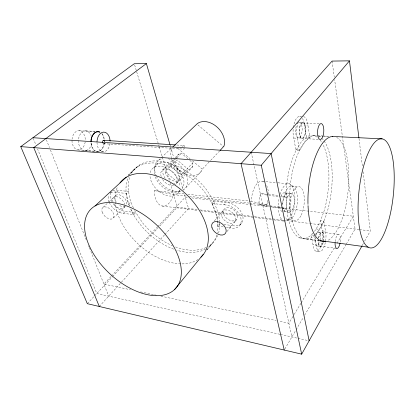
<?xml version="1.0" encoding="UTF-8"?>
<svg xmlns="http://www.w3.org/2000/svg" width="415" height="415" viewBox="0 0 415 415"><rect width="100%" height="100%" fill="white"/><g stroke="black" fill="none" stroke-linecap="round" stroke-linejoin="round"><path stroke-width="0.31" stroke-dasharray="2.08 1.56" d="M104.305 141.499L104.352 140.566M184.011 193.857L154.52 190.61L154.453 191.626A16.88 9.867 -84 0 0 162.068 205.975A16.88 9.867 -84 0 0 173.179 195.548L173.387 194.604L186.843 196.108M268.163 202.224L267.576 205.15L251.334 201.275L251.625 197.483A18.436 8.518 -83.8 0 1 264.713 182.662M176.795 158.831L176.961 156.917A9.457 6.531 45.2 0 1 180.478 153.353L181.438 153.265L188.094 158.909M176.385 183.482L192.062 167.432L192.809 165.834L192.845 162.939L188.566 159.313M104.248 143.128C103.729 146.76 101.53 151.475 97.312 151.408L78.305 149.934M322.502 239.668A12.31 4.715 -82.6 0 0 322.289 230.953L320.541 220.707L323.819 221.102L318.907 230.372L314.529 235.3L311.193 234.854L312.993 244.663A12.31 4.715 -82.6 0 0 317.257 251.101A12.31 4.715 -82.6 0 0 322.31 240.923M312.796 233.069L310.373 235.767A51.844 20.869 -84.3 0 1 288.57 219.66A51.844 20.869 -84.3 0 1 291.755 160.553L295.962 150.282L299.526 150.5L305.175 141.474L309.958 137.458L308.013 125.895A13.742 5.675 -86.4 0 0 302.81 116.568L299.225 116.449M317.013 137.08A51.844 20.869 -84.3 0 0 307.328 136.561L301.638 141.287L295.962 150.282L293.716 137.899A13.7 5.722 -86.4 0 1 293.265 128.095M192.809 165.834C192.233 167.831 190.35 169.382 188.244 169.362L176.562 181.272L175.597 181.329A9.68 6.51 45 0 1 165.258 172.604L165.035 171.483L176.977 159.801L188.244 169.362M185.764 187.704L201.099 171.587L202.297 169.149L210.306 160.75M283.263 207.848L285.774 208.454L285.333 209.342A9.405 4.067 -83.7 0 1 283.243 211.339M267.82 194.313L260.89 193.603L260.428 194.474A9.244 4.233 -83.8 0 0 259.162 203.708L259.354 204.673L265.896 206.208L266.347 205.342A9.244 4.233 -83.8 0 0 267.67 199.164M362.445 245.094L363.39 243.398M364.655 241.131L370.33 230.937L363.089 171.888M284.866 348.958L295.822 330.257M296.149 329.697L303.349 317.397M304.662 315.161L345.923 244.71M346.25 244.15L355.095 229.054L334.615 79.67M292.871 316.578L288.866 323.233L278.73 321.091M294.209 314.363L300.891 303.272M301.223 302.717L334.625 247.262M336.964 243.382L353.331 216.205L281.847 208.117M239.886 225.215L241.727 222.891M226.403 227.311L229.485 227.716L231.342 225.418A14.146 9.664 39.5 0 0 242.796 216.116A14.146 9.664 39.5 0 0 226.268 202.567L213.735 201.171L206.784 190.054A53.742 34.829 43.1 0 0 130.948 174.357M227.021 231.446L234.963 221.6M235.098 221.408L236.955 219.104M206.784 250.048L212.48 243.06M207.002 249.934L211.365 244.585M223.322 226.901L217.782 226.175L219.665 223.903L219.556 222.782M214.384 220.853L223.913 209.606M219.504 222.222L218.726 214.239L213.735 201.171L211.785 203.397L224.193 204.844L226.118 202.587M217.782 226.175L216.822 216.506L212.356 204.31L214.296 202.069M314.394 231.285L315.597 229.946L320.25 221.511L324.074 211.048A51.844 20.869 -84.3 0 0 322.74 144.062M99.31 306.498L164.548 234.843M164.983 234.361L188.54 208.491L184.343 194.075M87.321 303.671L94.215 296.284M94.646 295.822L112.216 276.987M112.657 276.514L158.027 227.892M159.791 226.004L177.407 207.116L197.54 209.601M110.981 276.556L103.911 284.114L130.512 289.743M111.428 276.084L157.399 226.948M157.84 226.476L185.251 197.182L187.824 197.478M210.753 160.283L219.654 150.951M178.144 192.861L180.385 190.521M176.365 158.208L169.45 164.947L181.127 174.855L192.845 162.939M109.275 202.551A12.849 7.792 45.5 0 0 123.322 213.315L133.62 214.685L135.669 212.636L125.387 211.287A12.803 7.807 45.5 0 1 112.922 203.293M123.442 213.3L125.506 211.271M128.78 204.024L130.865 201.996M176.826 157.757L181.438 153.265M162.732 169.74L173.418 159.365M175.172 157.659L178.86 154.079M113.482 217.901L125.237 206.546M110.623 192.778A12.849 7.792 45.5 0 1 116.511 192.378L126.393 193.473L128.515 191.455L118.649 190.386A12.803 7.807 45.5 0 0 112.335 191.092M153.669 167.598L157.907 163.567M158.618 160.211L160.953 158.001M161.425 157.56L171.711 147.833M103.055 207.329L107.143 203.506M108.958 201.809L115.417 195.735M116.511 192.378L118.649 190.386M128.183 175.426L139.549 164.952M110.229 192.996L111.511 191.813M128.074 175.265L136.457 167.546M224.193 204.844L224.349 204.823A14.203 9.659 39.5 0 1 240.944 218.43A14.203 9.659 39.5 0 1 229.485 227.716M169.45 164.947C174.99 164.75 180.084 169.553 181.127 174.855M284.695 192.819L283.621 192.851L282.532 193.52L281.048 195.667L287.294 197.4C287.019 195.657 286.443 193.603 284.695 192.819L291.527 193.499A9.462 4.005 -83.7 0 1 292.933 208.475A9.462 4.005 -83.7 0 1 286.179 206.571A9.462 4.005 -83.7 0 1 291.527 193.499M302.582 122.492L299.007 122.352A7.828 3.268 -86.4 0 1 302.037 131.498A7.828 3.268 -86.4 0 1 297.14 137.23A7.828 3.268 -86.4 0 1 296.632 125.133M302.587 122.918L320.157 123.603M302.353 118.337A13.7 5.722 -86.4 0 1 304.486 125.75L308.013 125.895M312.941 135.472L316.821 135.663M317.465 135.695L321.993 135.913M322.637 135.944L329.1 136.265M318.834 136.115L323.368 136.338M324.011 136.369L328.545 136.592M309.958 137.458L306.462 137.282L304.486 125.75M298.826 137.915L302.385 138.096M293.763 138.039L297.358 138.226L299.526 150.5M301.674 138.475L319.187 139.388M79.151 130.725L95.045 131.591M85.599 130.865L94.957 131.389M296.3 149.457L299.869 149.665M176.691 145.011L183.798 145.468A1.821 1.022 -86.6 0 1 184.727 146.832M103.563 143.668L183.632 149.104M103.153 151.828L96.519 151.418L94.853 150.712L93.375 149.379L92.192 147.501L91.02 142.661M85.028 150.655L95.595 151.465M262.674 181.402L265.221 181.635M265.859 181.697L277.308 182.745M277.946 182.802L289.395 183.85M291.314 185.925L298.25 186.568M268.448 194.381L279.788 195.538M268.687 195.475L280.234 196.669M280.877 196.736L287.294 197.4M187.86 194.282L248.772 200.99M249.41 201.062L251.334 201.275M189.406 196.394L248.995 203.07M249.638 203.143L267.576 205.15M259.354 204.673L279.492 206.935L282.636 207.697M265.896 206.208L269.102 206.571M269.745 206.644L281.287 207.946M281.925 208.019L285.774 208.454M191.689 197.913L249.648 204.471M250.292 204.543L268.967 206.66M271.545 206.95L281.204 208.045M283.87 211.629L288.996 212.221M287.31 219.54L294.225 220.386M200.113 209.923L272.136 218.814M272.78 218.892L309.434 223.42M310.078 223.498L358.902 229.526M359.54 229.604L370.33 230.937M162.224 206.006L198.194 210.472M200.761 210.794L273.35 219.81M273.993 219.888L283.627 221.086M316.147 228.95L319.451 229.371M322.253 230.844L325.542 231.373A12.346 4.674 -82.6 0 1 322.647 249.591A12.346 4.674 -82.6 0 1 316.297 245.13L312.993 244.663M318.559 238.08A7.055 2.672 -82.6 0 1 322.273 232.218L338.956 234.387M223.965 224.463L231.342 225.418M318.554 232.058L321.833 232.483M299.474 237.795L318.092 240.337M306.42 239.118L319.223 240.876M319.944 246.079L336.617 248.44M317.257 246.012L320.53 246.474M316.303 251.251L319.576 251.729M154.52 190.61L173.387 194.604M140.649 291.885L153.949 294.702M154.582 294.832L156.481 295.236M160.916 296.175L276.198 320.556M279.892 334.293L96.799 293.514L37.62 149.099M280.519 334.433L297.431 338.199M298.043 338.339L307.889 340.528M260.89 193.603L266.809 195.185M197.856 124.905L223.659 146.749M177.75 148.337L190.023 158.743M192.477 160.823L202.297 169.149M165.035 171.483L176.562 181.272M133.62 214.685L130.798 208.657M211.785 203.397L212.356 204.31M102.106 133.921L103.242 135.804L104.181 139.44M129.537 205.762L128.209 202.712L126.393 193.473M133.371 207.775L130.3 200.684L128.183 189.743A53.742 34.829 43.1 0 1 129.947 176.655M134.621 210.664L142.298 222.487A53.742 34.829 43.1 0 0 172.479 245.737M33.2 138.309L35.898 144.902M46.361 139.777L49.478 147.595M50.438 150.002L86.164 239.611M88.561 245.623L89.282 247.428M89.521 248.03L108.714 296.165M297.358 138.226L297.311 138.086A13.742 5.675 -86.4 0 1 297.612 124.199M134.631 64.984L136.499 71.193M136.685 71.811L159.101 146.293M159.287 146.91L169.377 180.426M170.124 182.911L177.407 207.116M170.067 144.985L170.425 146.23M170.607 146.848L173.678 157.415M173.859 158.037L183.259 190.35M251.174 152.243L291.89 336.964M279.492 206.935L280.333 209.736L281.178 210.882A9.405 4.067 -83.7 0 0 282.169 211.432M314.752 236.524L316.297 245.13M323.819 221.102L325.505 231.264M332.067 61.078L334.262 77.107M358.991 138.511L362.534 167.395M219.665 223.903L219.836 225.641A53.742 34.829 43.1 0 1 218.093 234.351M101.742 133.391A10.027 6.733 -87.8 0 1 104.414 141.743M104.321 143.03A10.027 6.733 -87.8 0 1 96.939 151.574A10.027 6.733 -87.8 0 1 90.952 141.458M109.959 143.616A9.867 6.552 -87.7 0 1 102.993 151.817A9.867 6.552 -87.7 0 1 96.986 142.661M104.611 141.167A1.681 1.115 -87.7 0 1 104.71 141.577M104.367 143.191A1.681 1.115 -87.7 0 1 102.79 143.159M72.013 139.331A9.612 6.687 -88.1 0 1 79.291 130.735A9.612 6.687 -88.1 0 1 85.324 140.711M85.21 141.946A9.612 6.687 -88.1 0 1 77.792 149.882A9.612 6.687 -88.1 0 1 71.971 139.964M182.745 146.801A1.821 1.022 -86.6 0 1 183.798 145.468M184.561 148.202A1.821 1.022 -86.6 0 1 182.787 148.186M181.132 190.957A19.438 13.015 45 0 1 156.595 176.64M156.346 176.105A19.438 13.015 45 0 1 162.919 158.556M168.2 158.779A19.438 13.015 45 0 1 185.681 173.148A19.438 13.015 45 0 1 183.259 189.992M201.099 171.587A18.846 13.078 45.3 0 1 185.676 173.958A18.846 13.078 45.3 0 1 171.732 159.106M171.54 158.514A18.846 13.078 45.3 0 1 172.173 147.807M165.18 178.279A9.716 6.505 45 0 1 166.197 167.084A9.716 6.505 45 0 1 178.414 174.466A9.716 6.505 45 0 1 173.595 183.368M173.517 185.308A9.758 6.5 45 0 1 162.115 178.766M161.16 176.624A9.758 6.5 45 0 1 165.03 168.915A9.758 6.5 45 0 1 175.509 174.923A9.758 6.5 45 0 1 175.156 184.649M217.652 235.461A53.742 34.829 43.1 0 1 208.133 246.38M205.939 247.537A53.742 34.829 43.1 0 1 174.829 246.686M179.55 190.039A17.7 11.682 44.9 0 1 163.671 194.345A17.7 11.682 44.9 0 1 149.971 176.105M150.23 172.645A17.7 11.682 44.9 0 1 166.202 167.873A17.7 11.682 44.9 0 1 179.949 186.594M111.931 201.669A12.803 7.807 45.5 0 1 111.941 191.414M109.036 202.001A12.849 7.792 45.5 0 1 108.621 195.076M125.143 206.447A7.314 4.461 45.5 0 1 118.405 204.595M116.293 202.276A7.314 4.461 45.5 0 1 119.271 194.78A7.314 4.461 45.5 0 1 126.632 204.678M124.625 206.395A7.34 4.451 45.5 0 1 120.044 208.621A7.34 4.451 45.5 0 1 113.772 203.615M113.02 202.032A7.34 4.451 45.5 0 1 117.02 196.746A7.34 4.451 45.5 0 1 124.614 204.507M179.882 190.656A17.565 11.703 45 0 1 154.899 175.835M154.551 174.559A17.565 11.703 45 0 1 171.089 164.122A17.565 11.703 45 0 1 182.175 188.649M266.663 185.541A18.436 8.518 -83.8 0 1 268.604 194.339M280.047 194.365A18.867 8.077 -83.7 0 1 290.682 184.545A18.867 8.077 -83.7 0 1 294.38 205.492A18.867 8.077 -83.7 0 1 284.794 221.231M284.27 221.164A18.867 8.077 -83.7 0 1 279.062 198.52M282.662 205.176A9.431 4.036 -83.7 0 1 288.373 193.26A9.431 4.036 -83.7 0 1 289.452 208.288A9.431 4.036 -83.7 0 1 282.745 206.338M320.027 139.897A51.844 20.869 -84.3 0 1 322.465 143.554M297.788 123.556A13.742 5.675 -86.4 0 1 298.39 121.735M293.338 127.498A13.7 5.722 -86.4 0 1 300.709 116.724M297.337 123.743A7.828 3.268 -86.4 0 1 298.146 122.793M316.012 235.274A7.034 2.692 -82.6 0 1 319.534 232.473A7.034 2.692 -82.6 0 1 320.473 239.927M320.364 240.524A7.034 2.692 -82.6 0 1 316.541 245.862A7.034 2.692 -82.6 0 1 315.4 237.53M318.699 237.971A7.055 2.672 -82.6 0 1 322.491 232.639A7.055 2.672 -82.6 0 1 323.622 240.965M323.197 242.671A7.055 2.672 -82.6 0 1 319.939 246.386A7.055 2.672 -82.6 0 1 318.388 240.425M282.755 203.978A17.031 7.216 -83.7 0 1 292.725 186.112A17.031 7.216 -83.7 0 1 296.269 209.093A17.031 7.216 -83.7 0 1 284.742 216.853M216.78 234.978A53.95 34.787 43.1 0 1 208.19 247.387M205.596 249.031A53.95 34.787 43.1 0 1 176.66 250.157M173.646 249.135A53.95 34.787 43.1 0 1 130.497 208.714M129.278 205.762A53.95 34.787 43.1 0 1 128.588 176.764M130.071 174.077A53.95 34.787 43.1 0 1 185.339 174.02A53.95 34.787 43.1 0 1 217.382 232.545M197.893 259.572A55.029 34.575 43 0 1 181.282 263.899M180.65 263.883A55.029 34.575 43 0 1 129.973 235.243A55.029 34.575 43 0 1 117.756 186.465M91.725 143.45A9.903 6.801 -88 0 1 81.573 149.244A9.903 6.801 -88 0 1 80.645 133.625A9.903 6.801 -88 0 1 91.284 136.006M318.186 136.084A51.994 20.703 -84.3 0 1 321.205 137.837M321.687 138.247A51.994 20.703 -84.3 0 1 323.793 140.56M324.151 141.043A51.994 20.703 -84.3 0 1 331.647 188.472A51.994 20.703 -84.3 0 1 315.467 234.61M315.026 235.051A51.994 20.703 -84.3 0 1 289.743 195.496A51.994 20.703 -84.3 0 1 317.019 135.747M336.643 137.396A52.757 19.832 -84.2 0 1 348.237 189.598A52.757 19.832 -84.2 0 1 327.202 240.752M308.06 206.198A52.757 19.832 -84.2 0 1 307.971 203.651M335.17 241.592A7.154 2.557 -82.6 0 1 338.718 234.314A7.154 2.557 -82.6 0 1 340.196 242.448M322.273 232.218A7.055 2.672 -82.6 0 1 323.643 240.197M323.098 242.485A7.055 2.672 -82.6 0 1 319.82 246.022A7.055 2.672 -82.6 0 1 318.336 239.922M221.843 216.485A8.118 5.52 39.5 0 0 234.096 222.45A8.118 5.52 39.5 0 0 229.791 210.856A8.118 5.52 39.5 0 0 221.843 216.485M223.742 214.218A8.082 5.525 39.5 0 0 235.953 220.142A8.082 5.525 39.5 0 0 231.689 208.579A8.082 5.525 39.5 0 0 223.742 214.218M301.212 215.126A17.134 7.107 -83.7 0 0 300.071 186.963A17.134 7.107 -83.7 0 0 289.722 208.714A17.134 7.107 -83.7 0 0 301.212 215.126M304.672 135.352A7.854 3.242 -86.4 0 0 303.427 122.581A7.854 3.242 -86.4 0 0 299.257 132.971A7.854 3.242 -86.4 0 0 304.672 135.352M102.168 212.158A7.48 4.415 45.3 0 0 112.652 218.695A7.48 4.415 45.3 0 0 108.834 208.128A7.48 4.415 45.3 0 0 102.168 212.158M304.792 135.627A7.849 3.242 -86.4 0 0 303.432 122.97A7.849 3.242 -86.4 0 0 299.345 133.537A7.849 3.242 -86.4 0 0 304.792 135.627"/><path stroke-width="0.62" d="M91.093 141.23C90.89 136.727 94.703 129.921 99.911 132.229M169.885 144.363L146.386 63.578L134.258 63.744L20.75 146.62L87.321 303.671L301.679 354.156L362.129 245.659M174.622 289.478A58.033 33.797 42.8 0 0 133.397 208.792A58.033 33.797 42.8 0 0 90.838 249.104A58.033 33.797 42.8 0 0 174.622 289.478L203.117 254.54M301.679 354.156L261.279 165.253L349.461 60.844L332.067 61.078L241.027 163.686L284.228 350.047M220.1 150.484L224.022 146.033A18.021 13.114 45.7 0 0 216.547 126.601A18.021 13.114 45.7 0 0 197.426 123.52L172.842 146.936M95.019 205.975L126.285 177.174M146.386 63.578L33.75 147.626L20.75 146.62M332.332 136.421L382.106 138.859A54.858 17.28 -84.1 0 1 387.989 222.938A54.858 17.28 -84.1 0 1 358.378 218.373A54.858 17.28 -84.1 0 1 382.106 138.859M103.672 140.306L175.4 144.928M32.951 137.713L271.14 153.576L309.118 340.803M261.279 165.253L33.75 147.626L99.31 306.498M320.017 240.601L368.162 247.184M349.461 60.844L358.913 137.868M96.996 141.619A9.867 6.552 -87.7 0 1 103.579 132.115A9.867 6.552 -87.7 0 1 110.084 141.074M102.526 142.402A1.681 1.115 -87.7 0 1 102.977 140.638A1.681 1.115 -87.7 0 1 104.222 140.545M119.977 182.849A55.029 34.575 43 0 1 184.737 192.871A55.029 34.575 43 0 1 200.943 257.16M325.438 241.317A52.757 19.832 -84.2 0 1 308.06 206.198M307.971 203.651A52.757 19.832 -84.2 0 1 332.809 136.431M340.087 243.05A7.154 2.557 -82.6 0 1 336.923 248.507A7.154 2.557 -82.6 0 1 335.081 242.827M90.952 141.458A10.027 6.733 -87.8 0 1 99.808 131.97M322.818 136.519A7.973 3.107 -86.2 0 0 321.599 123.675A7.973 3.107 -86.2 0 0 317.605 134.408A7.973 3.107 -86.2 0 0 322.818 136.519M212.008 227.819A8.284 5.499 39.6 0 0 224.365 234.392A8.284 5.499 39.6 0 0 220.375 222.694A8.284 5.499 39.6 0 0 212.008 227.819"/></g></svg>
